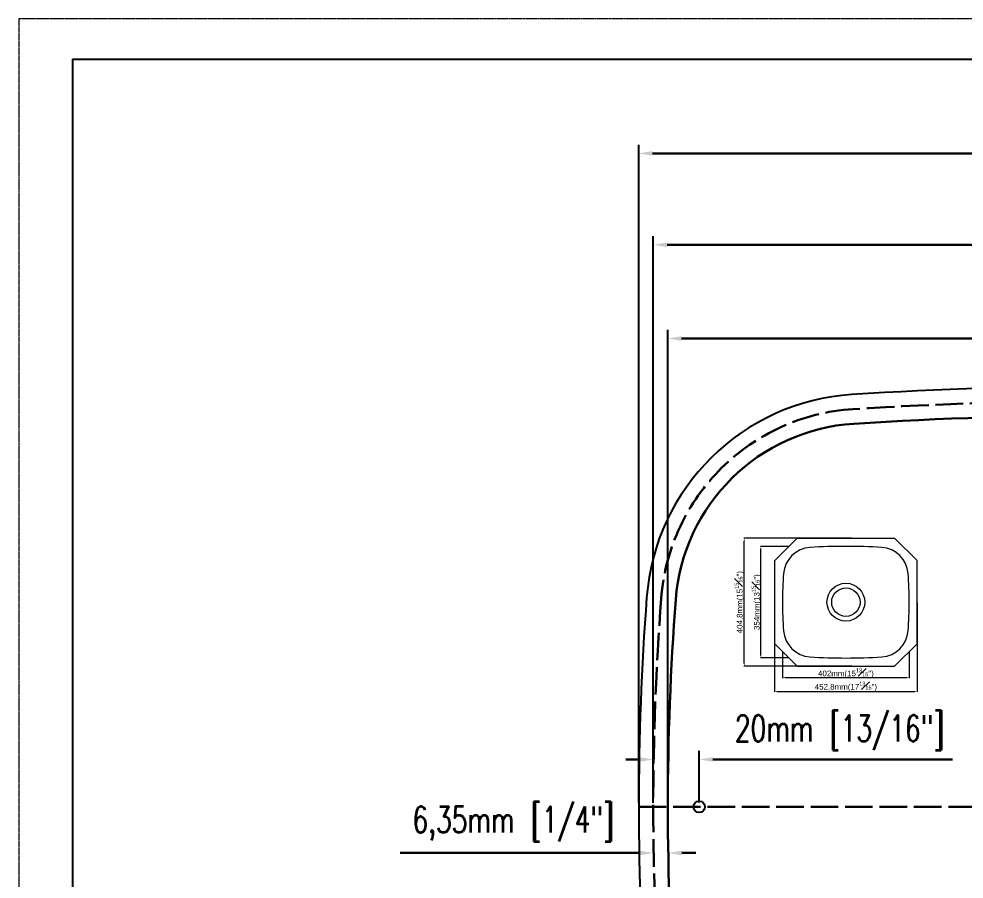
# Model space of a CAD drawing. Header units: millimetres. Extents: x 203 to 1207, y 243 to 948.
# Drawn here: x 202.6 to 614.7, y 572.7 to 947.6 of the extents above; entities that cross this region are included whole.
import ezdxf

# ---------------------------------------------------------------- set-up
doc = ezdxf.new("R2010")
doc.units = ezdxf.units.MM
doc.linetypes.add('ACAD_ISO02W100', pattern=[15, 12, -3])
doc.linetypes.add('PHANTOM2', pattern=[1.25, 0.625, -0.125, 0.125, -0.125, 0.125, -0.125])
for name, color, linetype, lineweight in [('尺寸標注', 1, 'Continuous', 30), ('文字', 3, 'Continuous', 30), ('細實線', 1, 'Continuous', 13), ('虚线', 2, 'ACAD_ISO02W100', 30)]:
    doc.layers.add(name, color=color, linetype=linetype, lineweight=lineweight)
doc.layers.add('裝訂區域', color=6, linetype='PHANTOM2', lineweight=13, plot=False)
doc.styles.add('DIM', font='txt.shx', dxfattribs={"width": 0.7, "bigfont": 'chineset.shx'})
doc.styles.get("Standard").update_dxf_attribs({"font": 'arial.ttf'})
doc.dimstyles.new('ISO-25', dxfattribs={"dimtxt": 2.5, "dimasz": 2.5, "dimexe": 1.25, "dimexo": 0.625, "dimtad": 1, "dimtxsty": 'Standard', "dimcen": 2.5, "dimadec": 0, "dimazin": 0, "dimtfac": 1, "dimtmove": 0, "dimatfit": 3, "dimfxl": 1, "dimarcsym": 0})
doc.dimstyles.new('mm+in(开孔纸尺寸)', dxfattribs={"dimscale": 3, "dimtxt": 3.8, "dimasz": 2, "dimexe": 1.25, "dimexo": 0.625, "dimgap": 2, "dimtad": 1, "dimtxsty": 'DIM', "dimcen": 0, "dimclrd": 256, "dimclre": 256, "dimclrt": 3, "dimadec": 0, "dimazin": 0, "dimtfac": 1, "dimtmove": 0, "dimatfit": 1, "dimfxl": 1, "dimlwd": -1, "dimarcsym": 0})

# ---------------------------------------------------------------- blocks, each defined once
blk = doc.blocks.new('*D3')
at = {"lineweight": 0}
for p, q in [((16062.6, 4933.8), (15720.1, 4933.8)), ((15721.4, 4537), (15721.4, 4925.8)), ((16062.6, 4529), (15720.1, 4529))]:
    blk.add_line(p, q, dxfattribs=at)
for points in [[(15720, 4925.8), (15722.7, 4925.8), (15721.4, 4933.8)], [(15720, 4537), (15722.7, 4537), (15721.4, 4529)]]:
    blk.add_solid(points)
at = {"layer": 'Defpoints', "color": 0}
for p in [(15721.4, 4933.8), (16063.3, 4933.8), (16063.3, 4529)]:
    blk.add_point(p, dxfattribs=at)
at = {"insert": (15705.8, 4731.4), "char_height": 18, "attachment_point": 5, "rotation": 90}
blk.add_mtext('{\\C1;404,8mm(15\\H0.7x;\\S15#16;\\H1.4286x;")}', dxfattribs=at)
blk = doc.blocks.new('*D4')
at = {"lineweight": 0}
for p, q in [((15862.8, 4908.4), (15773, 4908.4)), ((15774.2, 4562.4), (15774.2, 4900.4)), ((15862.8, 4554.4), (15773, 4554.4))]:
    blk.add_line(p, q, dxfattribs=at)
for points in [[(15772.9, 4900.4), (15775.6, 4900.4), (15774.2, 4908.4)], [(15772.9, 4562.4), (15775.6, 4562.4), (15774.2, 4554.4)]]:
    blk.add_solid(points)
at = {"layer": 'Defpoints', "color": 0}
for p in [(15774.2, 4908.4), (15863.4, 4908.4), (15863.4, 4554.4)]:
    blk.add_point(p, dxfattribs=at)
at = {"insert": (15760.1, 4731.4), "char_height": 18, "attachment_point": 5, "rotation": 90}
blk.add_mtext('{\\C1;354mm(13\\H0.7x;\\S15#16;\\H1.4286x;")}', dxfattribs=at)
blk = doc.blocks.new('*D5')
at = {"lineweight": 0}
for p, q in [((15817.2, 4730.7), (15817.2, 4447.1)), ((16270, 4730.7), (16270, 4447.1)), ((15825.2, 4448.4), (16262, 4448.4))]:
    blk.add_line(p, q, dxfattribs=at)
for points in [[(15825.2, 4449.7), (15825.2, 4447), (15817.2, 4448.4)], [(16262, 4449.7), (16262, 4447), (16270, 4448.4)]]:
    blk.add_solid(points)
at = {"layer": 'Defpoints', "color": 0}
for p in [(15817.2, 4731.4), (16270, 4731.4), (16270, 4448.4)]:
    blk.add_point(p, dxfattribs=at)
at = {"insert": (16043.6, 4464), "char_height": 18, "attachment_point": 5}
blk.add_mtext('{\\C1;452,8mm(17\\H0.7x;\\S13#16;\\H1.4286x;")}', dxfattribs=at)
blk = doc.blocks.new('*D6')
at = {"lineweight": 0}
for p, q in [((15842.6, 4574.6), (15842.6, 4490.9)), ((16244.6, 4574.6), (16244.6, 4490.9)), ((15850.6, 4492.2), (16236.6, 4492.2))]:
    blk.add_line(p, q, dxfattribs=at)
for points in [[(15850.6, 4493.5), (15850.6, 4490.8), (15842.6, 4492.2)], [(16236.6, 4493.5), (16236.6, 4490.8), (16244.6, 4492.2)]]:
    blk.add_solid(points)
at = {"layer": 'Defpoints', "color": 0}
for p in [(15842.6, 4575.2), (16244.6, 4575.2), (16244.6, 4492.2)]:
    blk.add_point(p, dxfattribs=at)
at = {"insert": (16043.6, 4506.3), "char_height": 18, "attachment_point": 5}
blk.add_mtext('{\\C1;402mm(15\\H0.7x;\\S13#16;\\H1.4286x;")}', dxfattribs=at)
blk = doc.blocks.new('*D21')
at = {"layer": 'Defpoints', "color": 0}
for p in [(499.2, 624.81), (479.2, 604.08), (499.2, 604.15)]:
    blk.add_point(p, dxfattribs=at)
at = {"layer": '尺寸標注', "lineweight": -2}
for p, q in [((479.2, 605.96), (479.2, 628.56)), ((499.2, 606.02), (499.2, 628.56))]:
    blk.add_line(p, q, dxfattribs=at)
at = {"layer": '尺寸標注'}
for p, q in [((473.2, 624.81), (467.2, 624.81)), ((505.2, 624.81), (609.65, 624.81))]:
    blk.add_line(p, q, dxfattribs=at)
for points in [[(473.2, 623.81), (473.2, 625.81), (479.2, 624.81)], [(505.2, 625.81), (505.2, 623.81), (499.2, 624.81)]]:
    blk.add_solid(points, dxfattribs=at)
at = {"layer": '尺寸標注', "color": 3, "insert": (560.42, 636.51), "char_height": 11.4, "attachment_point": 5, "style": 'DIM'}
blk.add_mtext('20mm [13/16"]', dxfattribs=at)
blk = doc.blocks.new('*D22')
at = {"layer": 'Defpoints', "color": 0}
for p in [(874.85, 808.32), (485.55, 604.15), (874.85, 604.15)]:
    blk.add_point(p, dxfattribs=at)
at = {"layer": '尺寸標注', "lineweight": -2}
for p, q in [((485.55, 606.02), (485.55, 812.07)), ((874.85, 606.02), (874.85, 812.07))]:
    blk.add_line(p, q, dxfattribs=at)
at = {"layer": '尺寸標注'}
blk.add_line((491.55, 808.32), (868.85, 808.32), dxfattribs=at)
for points in [[(491.55, 809.32), (491.55, 807.32), (485.55, 808.32)], [(868.85, 807.32), (868.85, 809.32), (874.85, 808.32)]]:
    blk.add_solid(points, dxfattribs=at)
at = {"layer": '尺寸標注', "color": 3, "insert": (680.2, 820.97), "char_height": 11.4, "attachment_point": 5, "style": 'DIM'}
blk.add_mtext('389,3mm [15 5/16"]', dxfattribs=at)
blk = doc.blocks.new('*D23')
at = {"layer": 'Defpoints', "color": 0}
for p in [(881.2, 849.18), (479.2, 604.08), (881.2, 604.15)]:
    blk.add_point(p, dxfattribs=at)
at = {"layer": '尺寸標注', "lineweight": -2}
for p, q in [((479.2, 605.96), (479.2, 852.93)), ((881.2, 606.02), (881.2, 852.93))]:
    blk.add_line(p, q, dxfattribs=at)
at = {"layer": '尺寸標注'}
blk.add_line((485.2, 849.18), (875.2, 849.18), dxfattribs=at)
for points in [[(485.2, 850.18), (485.2, 848.18), (479.2, 849.18)], [(875.2, 848.18), (875.2, 850.18), (881.2, 849.18)]]:
    blk.add_solid(points, dxfattribs=at)
at = {"layer": '尺寸標注', "color": 3, "insert": (680.2, 860.88), "char_height": 11.4, "attachment_point": 5, "style": 'DIM'}
blk.add_mtext('402mm [15 13/16"]', dxfattribs=at)
blk = doc.blocks.new('*D24')
at = {"layer": 'Defpoints', "color": 0}
for p in [(887.55, 889.02), (472.85, 604.15), (887.55, 604.15)]:
    blk.add_point(p, dxfattribs=at)
at = {"layer": '尺寸標注', "lineweight": -2}
for p, q in [((472.85, 606.02), (472.85, 892.77)), ((887.55, 606.02), (887.55, 892.77))]:
    blk.add_line(p, q, dxfattribs=at)
at = {"layer": '尺寸標注'}
blk.add_line((478.85, 889.02), (881.55, 889.02), dxfattribs=at)
for points in [[(478.85, 890.02), (478.85, 888.02), (472.85, 889.02)], [(881.55, 888.02), (881.55, 890.02), (887.55, 889.02)]]:
    blk.add_solid(points, dxfattribs=at)
at = {"layer": '尺寸標注', "color": 3, "insert": (680.2, 901.67), "char_height": 11.4, "attachment_point": 5, "style": 'DIM'}
blk.add_mtext('414,7mm [16 5/16"]', dxfattribs=at)
blk = doc.blocks.new('*D28')
at = {"layer": 'Defpoints', "color": 0}
for p in [(479.34, 585.78), (485.69, 585.87), (479.34, 584.06)]:
    blk.add_point(p, dxfattribs=at)
at = {"layer": '尺寸標注'}
for p, q in [((473.34, 584.06), (368.89, 584.06)), ((491.69, 584.06), (497.69, 584.06))]:
    blk.add_line(p, q, dxfattribs=at)
at = {"layer": '尺寸標注', "lineweight": -2}
for p, q in [((479.34, 583.9), (479.34, 580.31)), ((485.69, 584), (485.69, 580.31))]:
    blk.add_line(p, q, dxfattribs=at)
at = {"layer": '尺寸標注'}
for points in [[(473.34, 583.06), (473.34, 585.06), (479.34, 584.06)], [(491.69, 585.06), (491.69, 583.06), (485.69, 584.06)]]:
    blk.add_solid(points, dxfattribs=at)
at = {"layer": '尺寸標注', "color": 3, "insert": (418.11, 596.71), "char_height": 11.4, "attachment_point": 5, "style": 'DIM'}
blk.add_mtext('6,35mm [1/4"]', dxfattribs=at)
blk = doc.blocks.new('gregrw')
for p, q in [((15887.947, 4932.889), (15818.036, 4862.978)), ((16197.047, 4933.767), (15890.069, 4933.767)), ((16269.079, 4862.978), (16199.168, 4932.889)), ((15817.158, 4860.857), (15817.158, 4601.878)), ((16269.958, 4601.878), (16269.958, 4860.857)), ((15818.036, 4599.757), (15887.947, 4529.846)), ((16199.168, 4529.846), (16269.079, 4599.757)), ((15890.069, 4528.967), (16197.047, 4528.967))]:
    blk.add_line(p, q)
for radius in [60, 45]:
    blk.add_circle((16043.558, 4731.367), radius)
for centre, radius, start, end in [((15890.069, 4930.767), 3, 90, 135), ((16197.047, 4930.767), 3, 45, 90), ((15935.246, 4815.434), 89.5, 93.631567, 175.656522), ((16043.558, 3108.867), 1799.5, 86.368433, 93.631567), ((16151.87, 4815.434), 89.5, 4.343478, 86.368433), ((15820.158, 4860.857), 3, 135, 180), ((16266.958, 4860.857), 3, 0, 45), ((17042.058, 4731.367), 1199.5, 175.656522, 184.343478), ((15045.058, 4731.367), 1199.5, 355.656522, 4.343478), ((15935.246, 4647.301), 89.5, 184.343478, 266.368433), ((16151.87, 4647.301), 89.5, 273.631567, 355.656522), ((15820.158, 4601.878), 3, 180, 225), ((16266.958, 4601.878), 3, 315, 0), ((16043.558, 6353.867), 1799.5, 266.368433, 273.631567), ((15890.069, 4531.967), 3, 225, 270), ((16197.047, 4531.967), 3, 270, 315)]:
    blk.add_arc(centre, radius, start, end)
for base, p1, p2, text, picture, middle in [((15721.366, 4933.767), (16063.262, 4528.967), (16063.262, 4933.767), '{\\C1;404,8mm(15\\H0.7x;\\S15#16;\\H1.4286x;")}', '*D3', (15721.366, 4731.367)), ((15774.23, 4908.367), (15863.426, 4554.367), (15863.426, 4908.367), '{\\C1;354mm(13\\H0.7x;\\S15#16;\\H1.4286x;")}', '*D4', (15774.23, 4731.367))]:
    dim = blk.add_linear_dim(base=base, p1=p1, p2=p2, angle=90, text=text, dimstyle='ISO-25')
    dim.commit()
    dim.dimension.update_dxf_attribs({"geometry": picture, "text_midpoint": middle, "dimtype": 128})
for base, p1, p2, text, picture, middle in [((16269.958, 4448.38), (15817.158, 4731.367), (16269.958, 4731.367), '{\\C1;452,8mm(17\\H0.7x;\\S13#16;\\H1.4286x;")}', '*D5', (16043.558, 4448.38)), ((16244.558, 4492.165), (15842.558, 4575.236), (16244.558, 4575.236), '{\\C1;402mm(15\\H0.7x;\\S13#16;\\H1.4286x;")}', '*D6', (16043.558, 4492.165))]:
    dim = blk.add_linear_dim(base=base, p1=p1, p2=p2, text=text, dimstyle='ISO-25')
    dim.commit()
    dim.dimension.update_dxf_attribs({"geometry": picture, "text_midpoint": middle, "dimtype": 128})

msp = doc.modelspace()

# ---------------------------------------------------------------- linework, layer by layer
for q in [(1183.505, 930.079), (225.969, 260.496)]:
    msp.add_line((225.969, 930.079), q)
msp.add_lwpolyline([(794.58, 783.869, 0.031702), (565.814, 783.869, 0.3740088), (476.31, 695.471, 0.0379222), (476.31, 512.82, 0.3740088), (565.814, 424.422, 0.031702), (794.58, 424.422, 0.3740088), (884.084, 512.82, 0.0379222), (884.084, 695.471, 0.3740088)], format="xyb", close=True)
msp.add_circle((499.197, 604.145), 2.5)
at = {"layer": '文字'}
msp.add_lwpolyline([(793.776, 771.195, 0.031702), (566.618, 771.195, 0.3740088), (488.974, 694.509, 0.0379222), (488.974, 513.782, 0.3740088), (566.618, 437.096, 0.031702), (793.776, 437.096, 0.3740088), (871.42, 513.782, 0.0379222), (871.42, 694.509, 0.3740088)], format="xyb", close=True, dxfattribs=at)
at = {"layer": '虚线'}
msp.add_line((472.847, 604.145), (887.547, 604.145), dxfattribs=at)
msp.add_lwpolyline([(794.178, 777.532, 0.031702), (566.216, 777.532, 0.3740088), (482.642, 694.99, 0.0379222), (482.642, 513.301, 0.3740088), (566.216, 430.759, 0.031702), (794.178, 430.759, 0.3740088), (877.752, 513.301, 0.0379222), (877.752, 694.99, 0.3740088)], format="xyb", close=True, dxfattribs=at)
at = {"layer": '裝訂區域'}
msp.add_lwpolyline([(202.588, 242.877), (1206.886, 242.877), (1206.886, 947.647), (202.588, 947.647)], close=True, dxfattribs=at)

# ---------------------------------------------------------------- block references
at = {"layer": '細實線', "color": 1, "xscale": 0.1375, "yscale": 0.1375, "zscale": 0.1375}
msp.add_blockref('gregrw', (-1642.814, 42.819), dxfattribs=at)

# ---------------------------------------------------------------- dimensions: what is measured, and where the dimension line sits
at = {"layer": '尺寸標注'}
for base, p1, p2, picture, middle in [((887.547, 889.015), (472.847, 604.145), (887.547, 604.145), '*D24', (680.197, 901.665)), ((881.197, 849.183), (479.197, 604.083), (881.197, 604.145), '*D23', (680.197, 860.883)), ((874.847, 808.323), (485.547, 604.145), (874.847, 604.145), '*D22', (680.197, 820.973)), ((479.338, 584.062), (485.687, 585.875), (479.338, 585.778), '*D28', (418.113, 596.712))]:
    dim = msp.add_linear_dim(base=base, p1=p1, p2=p2, dimstyle='mm+in(开孔纸尺寸)', override={"dimpost": 'mm', "dimtofl": 0}, dxfattribs=at)
    dim.commit()
    dim.dimension.update_dxf_attribs({"geometry": picture, "text_midpoint": middle})
dim = msp.add_linear_dim(base=(499.197, 624.815), p1=(479.197, 604.083), p2=(499.197, 604.145), dimstyle='mm+in(开孔纸尺寸)', override={"dimpost": 'mm', "dimtofl": 0}, dxfattribs=at)
dim.commit()
dim.dimension.update_dxf_attribs({"geometry": '*D21', "text_midpoint": (560.422, 624.815), "dimtype": 160})

doc.saveas('drawing.dxf')
